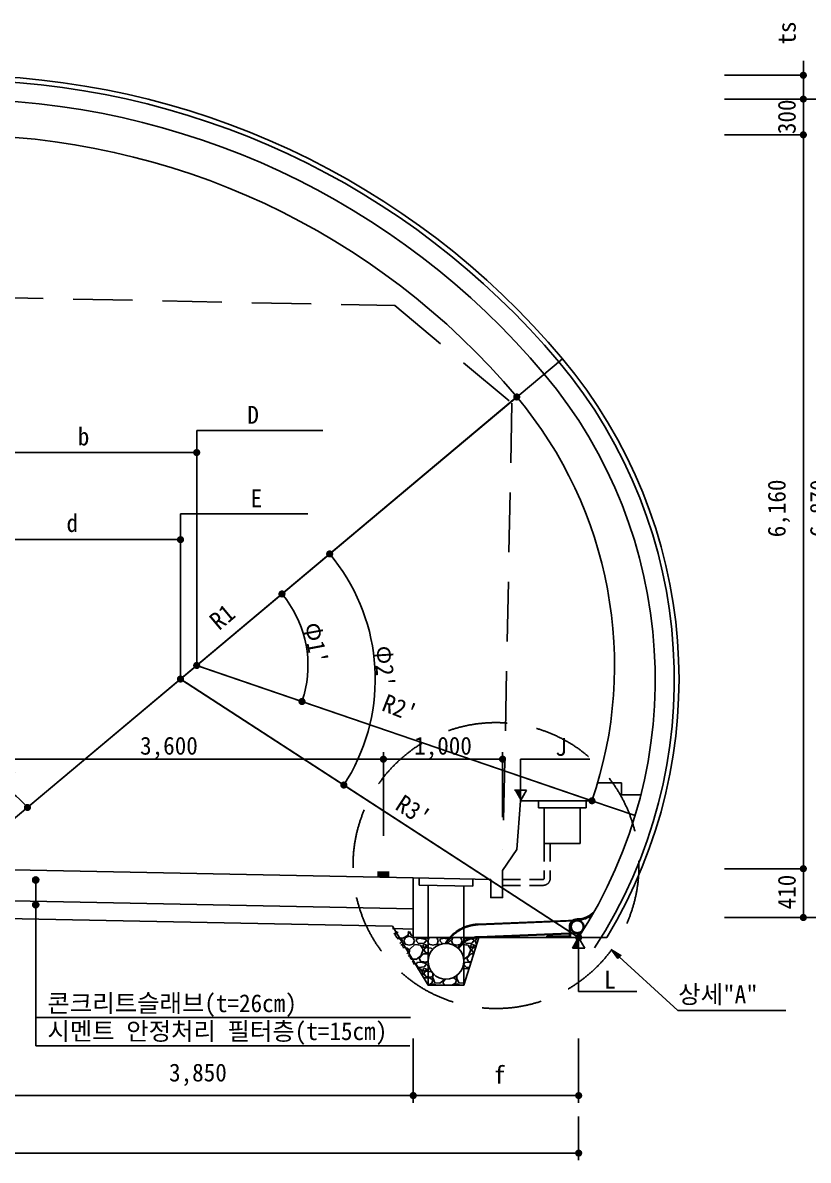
# Model space of a CAD drawing. Header units: millimetres. Extents: x -69382 to 174843, y -46375 to 101648.
# Drawn here: x 51230 to 57822, y -7593 to 1955 of the extents above; entities that cross this region are included whole.
import ezdxf
from ezdxf.enums import TextEntityAlignment as Align

# ---------------------------------------------------------------- set-up
doc = ezdxf.new("R2010")
doc.units = ezdxf.units.MM
doc.header["$LTSCALE"] = 1000
doc.linetypes.add('A-DASHD01', pattern=[0.75, 0.5, -0.25])
for name, color, linetype in [('-길작업', 255, 'Continuous'), ('CS-CONC-MAJR', 4, 'Continuous'), ('CS-DIML', 1, 'Continuous'), ('CS-EXCV', 3, 'A-DIGLN01'), ('CS-HIDL', 2, 'A-DASHD01'), ('CS-LEAL', 1, 'Continuous'), ('CS-LEAT', 3, 'Continuous'), ('CS-MISC', 3, 'Continuous'), ('CS-PATT', 1, 'Continuous'), ('CS-SYMB', 3, 'Continuous'), ('CST-01-02-02-G05-CS-EXCV', 3, 'CFZ008'), ('CZ-HIDL', 2, 'A-DASHD01'), ('DIM1', 1, 'Continuous')]:
    doc.layers.add(name, color=color, linetype=linetype)
doc.styles.get("Standard").update_dxf_attribs({"font": 'txt.shx', "bigfont": 'whgtxt.shx'})
doc.styles.add('TB_TEXT', font='Dotum.ttf')
doc.styles.add('WGTXT', font='DotumChe.ttf')
doc.linetypes.add('A-DIGLN01', pattern='A,0.9,-0.2,[19,kscals.shx,S=0.1,R=180,X=0,Y=0],0.9', length=2)
doc.linetypes.add('CFZ008', pattern='A,0.9,-0.2,[106,KHCLINE.shx,S=0.00606,R=180,X=0,Y=0],0.9', length=2)
doc.dimstyles.new('DIM-01', dxfattribs={"dimscale": 100, "dimtxt": 3, "dimasz": 0.6, "dimexe": 0, "dimexo": 0, "dimgap": 1, "dimtad": 1, "dimdec": 0, "dimrnd": 0.001, "dimzin": 1, "dimdsep": 46, "dimlunit": 6, "dimtxsty": 'WGTXT', "dimblk": 'DOT', "dimcen": 0, "dimclrd": 1, "dimclre": 1, "dimclrt": 3, "dimadec": 4, "dimazin": 0, "dimtfac": 1, "dimtdec": 0, "dimtix": 1, "dimtmove": 2, "dimatfit": 3, "dimldrblk": 'DOT', "dimfxl": 1.5, "dimlwd": -1, "dimarcsym": 0})
doc.dimstyles.get("Standard").update_dxf_attribs({"dimtxt": 0.18, "dimasz": 0.18, "dimexe": 0.18, "dimexo": 0.0625, "dimgap": 0.09, "dimtad": 0, "dimtih": 1, "dimtoh": 1, "dimdec": 4, "dimzin": 0, "dimdsep": 46, "dimtxsty": 'Standard', "dimcen": 0.09, "dimadec": 0, "dimazin": 0, "dimtfac": 1, "dimtdec": 4, "dimtofl": 0, "dimtmove": 0, "dimatfit": 3, "dimfxl": 1, "dimtolj": 1, "dimtzin": 0, "dimarcsym": 0})
doc.dimstyles.new('사본 STANDARD', dxfattribs={"dimtxt": 100, "dimasz": 0.18, "dimexe": 0.18, "dimexo": 0.0625, "dimgap": 0.09, "dimtad": 0, "dimtih": 1, "dimtoh": 1, "dimdec": 3, "dimlfac": 0.001, "dimzin": 0, "dimdsep": 46, "dimtxsty": 'TB_TEXT', "dimcen": 0.09, "dimclrd": 1, "dimclre": 1, "dimclrt": 2, "dimadec": 4, "dimazin": 0, "dimtfac": 1, "dimtdec": 3, "dimtofl": 0, "dimtmove": 0, "dimatfit": 3, "dimfxl": 1, "dimtolj": 1, "dimtzin": 0, "dimarcsym": 0})

# ---------------------------------------------------------------- blocks, each defined once
blk = doc.blocks.new('_Dot')
at = {"layer": 'DIM1'}
blk.add_line((0, 0), (-1, 0), dxfattribs=at)
at = {"layer": 'DIM1', "const_width": 0.5}
blk.add_lwpolyline([(-0.25, 0, 1), (0.25, 0, 1)], format="xyb", close=True, dxfattribs=at)
blk = doc.blocks.new('*D7')
at = {"layer": 'CS-DIML', "color": 1, "transparency": 16777216}
for p, q in [((54257, -4870.6), (54257, -4166.6)), ((55257, -4713), (55257, -4166.6)), ((55197, -4226.6), (54317, -4226.6))]:
    blk.add_line(p, q, dxfattribs=at)
at = {"layer": 'Defpoints', "color": 0, "transparency": 16777216}
for p in [(54257, -4226.6), (55257, -4888), (54257, -5045.6)]:
    blk.add_point(p, dxfattribs=at)
at = {"layer": 'CS-DIML', "color": 1, "transparency": 16777216, "xscale": 60, "yscale": 60, "zscale": 60, "rotation": 180}
blk.add_blockref('_Dot', (54257, -4226.6), dxfattribs=at)
at = {"layer": 'CS-DIML', "color": 1, "transparency": 16777216, "xscale": 60, "yscale": 60, "zscale": 60}
blk.add_blockref('_Dot', (55257, -4226.6), dxfattribs=at)
at = {"layer": 'CS-DIML', "color": 3, "transparency": 16777216, "insert": (54757, -4132.9), "char_height": 150, "attachment_point": 5, "style": 'WGTXT'}
blk.add_mtext('\\A1;1,000', dxfattribs=at)
blk = doc.blocks.new('*D9')
at = {"layer": 'CS-DIML', "color": 1, "transparency": 16777216}
for p, q in [((50657, -4870.6), (50657, -4166.6)), ((54257, -4870.6), (54257, -4166.6)), ((54197, -4226.6), (50717, -4226.6))]:
    blk.add_line(p, q, dxfattribs=at)
at = {"layer": 'Defpoints', "color": 0, "transparency": 16777216}
for p in [(50657, -4226.6), (50657, -5045.6), (54257, -5045.6)]:
    blk.add_point(p, dxfattribs=at)
at = {"layer": 'CS-DIML', "color": 1, "transparency": 16777216, "xscale": 60, "yscale": 60, "zscale": 60, "rotation": 180}
blk.add_blockref('_Dot', (50657, -4226.6), dxfattribs=at)
at = {"layer": 'CS-DIML', "color": 1, "transparency": 16777216, "xscale": 60, "yscale": 60, "zscale": 60}
blk.add_blockref('_Dot', (54257, -4226.6), dxfattribs=at)
at = {"layer": 'CS-DIML', "color": 3, "transparency": 16777216, "insert": (52457, -4132.9), "char_height": 150, "attachment_point": 5, "style": 'WGTXT'}
blk.add_mtext('\\A1;3,600', dxfattribs=at)
blk = doc.blocks.new('*D11')
at = {"layer": 'CS-DIML', "color": 1, "lineweight": -2, "transparency": 16777216}
for p, q in [((57119.5, 1314.2), (58119.5, 1314.2)), ((57119.5, -5555.8), (58119.5, -5555.8))]:
    blk.add_line(p, q, dxfattribs=at)
at = {"layer": 'CS-DIML', "color": 1, "transparency": 16777216}
blk.add_line((58119.5, 1254.2), (58119.5, -5495.8), dxfattribs=at)
at = {"layer": 'Defpoints', "color": 0, "transparency": 16777216}
for p in [(57119.5, 1314.2), (57119.5, -5555.8), (58119.5, -5555.8)]:
    blk.add_point(p, dxfattribs=at)
at = {"layer": 'CS-DIML', "color": 1, "transparency": 16777216, "xscale": 60, "yscale": 60, "zscale": 60}
for p, rotation in [((58119.5, 1314.2), 90), ((58119.5, -5555.8), 270)]:
    blk.add_blockref('_Dot', p, dxfattribs=dict(at, rotation=rotation))
at = {"layer": 'CS-DIML', "color": 3, "transparency": 16777216, "insert": (57930.2, -2120.8), "char_height": 150, "attachment_point": 5, "rotation": 90, "style": 'WGTXT'}
blk.add_mtext('6,870', dxfattribs=at)
blk = doc.blocks.new('*D32')
at = {"layer": 'CS-DIML', "color": 1, "transparency": 16777216}
blk.add_line((50703, -5107.2), (55329.9, -1224.8), dxfattribs=at)
at = {"layer": 'Defpoints', "color": 0, "linetype": 'ByBlock', "transparency": 16777216}
for p in [(55375.8, -1186.2), (55375.8, -1186.2), (50657, -5145.8)]:
    blk.add_point(p, dxfattribs=at)
at = {"layer": 'CS-DIML', "color": 1, "linetype": 'ByBlock', "transparency": 16777216, "xscale": 60, "yscale": 60, "zscale": 60}
for p, rotation in [((55375.8, -1186.2), 39.99999999999989), ((50657, -5145.8), 219.9999999999999)]:
    blk.add_blockref('_Dot', p, dxfattribs=dict(at, rotation=rotation))
at = {"layer": 'CS-DIML', "color": 3, "linetype": 'ByBlock', "transparency": 16777216, "insert": (52903.9, -3031.9), "char_height": 150, "attachment_point": 5, "rotation": 40, "style": 'WGTXT'}
blk.add_mtext('R1', dxfattribs=at)
blk = doc.blocks.new('*D12')
at = {"layer": 'CS-DIML', "color": 1, "transparency": 16777216}
blk.add_arc((52690, -3439.9), 933.9, 344.77807, 36.31821, dxfattribs=at)
at = {"layer": 'Defpoints', "color": 0, "transparency": 16777216}
for p in [(55375.8, -1186.2), (53623.8, -3428), (52690, -3439.9), (56007, -4575.8), (50657, -5145.8)]:
    blk.add_point(p, dxfattribs=at)
at = {"layer": 'CS-DIML', "color": 1, "transparency": 16777216, "xscale": 60, "yscale": 60, "zscale": 60}
for p, rotation in [((53405.4, -2839.6), 128.1591069550164), ((53573.5, -3742.4), 252.9371744443188)]:
    blk.add_blockref('_Dot', p, dxfattribs=dict(at, rotation=rotation))
at = {"layer": 'CS-DIML', "color": 3, "transparency": 16777216, "insert": (53686.4, -3254.4), "char_height": 150, "attachment_point": 5, "rotation": 280.54814, "style": 'WGTXT'}
blk.add_mtext("\\A1;Φ1'", dxfattribs=at)
blk = doc.blocks.new('*D13')
at = {"layer": 'CS-DIML', "color": 1, "transparency": 16777216}
blk.add_arc((50657, -5145.8), 799.5, 44.29889, 85.702, dxfattribs=at)
at = {"layer": 'Defpoints', "color": 0, "transparency": 16777216}
for p in [(50656.7, 1013.3), (55375.5, -1186.8), (51096.3, -4477.9), (50657, -5145.8), (50657, -5145.8)]:
    blk.add_point(p, dxfattribs=at)
at = {"layer": 'CS-DIML', "color": 1, "transparency": 16777216, "xscale": 60, "yscale": 60, "zscale": 60}
for p, rotation in [((50657, -4346.3), 177.8525574063545), ((51269.4, -4631.9), 312.1483400015067)]:
    blk.add_blockref('_Dot', p, dxfattribs=dict(at, rotation=rotation))
at = {"layer": 'CS-DIML', "color": 3, "transparency": 16777216, "insert": (51028.5, -4349.1), "char_height": 150, "attachment_point": 5, "rotation": 335.00045, "style": 'WGTXT'}
blk.add_mtext('\\A1;50°', dxfattribs=at)
blk = doc.blocks.new('*D14')
at = {"layer": 'CS-DIML', "color": 1, "transparency": 16777216}
blk.add_arc((52554.2, -3553.9), 1633.8, 329.11474, 37.89578, dxfattribs=at)
at = {"layer": 'Defpoints', "color": 0, "transparency": 16777216}
for p in [(55375.8, -1186.2), (52554.2, -3553.9), (54169.4, -3799.9), (50657, -5145.8), (55895.4, -5722.8)]:
    blk.add_point(p, dxfattribs=at)
at = {"layer": 'CS-DIML', "color": 1, "transparency": 16777216, "xscale": 60, "yscale": 60, "zscale": 60}
for p, rotation in [((53805.8, -2503.7), 128.9478923407501), ((53924.6, -4443.5), 238.0626354276151)]:
    blk.add_blockref('_Dot', p, dxfattribs=dict(at, rotation=rotation))
at = {"layer": 'CS-DIML', "color": 3, "transparency": 16777216, "insert": (54264.4, -3449.1), "char_height": 150, "attachment_point": 5, "rotation": 273.50526, "style": 'WGTXT'}
blk.add_mtext("\\A1;Φ2'", dxfattribs=at)
blk = doc.blocks.new('*D18')
at = {"layer": 'CS-DIML', "color": 1, "transparency": 16777216}
for p, q in [((50657, -2713.4), (50657, -2323.9)), ((50717, -2383.9), (52494.2, -2383.9)), ((52554.2, -2806.4), (52554.2, -2323.9))]:
    blk.add_line(p, q, dxfattribs=at)
at = {"layer": 'Defpoints', "color": 0, "transparency": 16777216}
for p in [(52554.2, -2383.9), (50657, -2888.4), (52554.2, -2981.4)]:
    blk.add_point(p, dxfattribs=at)
at = {"layer": 'CS-DIML', "color": 1, "transparency": 16777216, "xscale": 60, "yscale": 60, "zscale": 60, "rotation": 180}
blk.add_blockref('_Dot', (50657, -2383.9), dxfattribs=at)
at = {"layer": 'CS-DIML', "color": 1, "transparency": 16777216, "xscale": 60, "yscale": 60, "zscale": 60}
blk.add_blockref('_Dot', (52554.2, -2383.9), dxfattribs=at)
at = {"layer": 'CS-DIML', "color": 3, "transparency": 16777216, "insert": (51645.7, -2245.7), "char_height": 150, "attachment_point": 5, "style": 'WGTXT'}
blk.add_mtext('\\A1;d', dxfattribs=at)
blk = doc.blocks.new('*D19')
at = {"layer": 'CS-DIML', "color": 1, "transparency": 16777216}
for p, q in [((50657, -1982.4), (50657, -1592.9)), ((52690, -1992.7), (52690, -1592.9)), ((50717, -1652.9), (52630, -1652.9))]:
    blk.add_line(p, q, dxfattribs=at)
at = {"layer": 'Defpoints', "color": 0, "transparency": 16777216}
for p in [(52690, -1652.9), (50657, -2157.4), (52690, -2167.7)]:
    blk.add_point(p, dxfattribs=at)
at = {"layer": 'CS-DIML', "color": 1, "transparency": 16777216, "xscale": 60, "yscale": 60, "zscale": 60, "rotation": 180}
blk.add_blockref('_Dot', (50657, -1652.9), dxfattribs=at)
at = {"layer": 'CS-DIML', "color": 1, "transparency": 16777216, "xscale": 60, "yscale": 60, "zscale": 60}
blk.add_blockref('_Dot', (52690, -1652.9), dxfattribs=at)
at = {"layer": 'CS-DIML', "color": 3, "transparency": 16777216, "insert": (51740.5, -1519.5), "char_height": 150, "attachment_point": 5, "style": 'WGTXT'}
blk.add_mtext('\\A1;b', dxfattribs=at)
blk = doc.blocks.new('*D24')
at = {"layer": 'CS-DIML', "color": 1, "transparency": 16777216}
for p, q in [((50657, -6564.1), (50657, -7110.4)), ((54507, -6572), (54507, -7110.4)), ((50717, -7050.4), (54447, -7050.4))]:
    blk.add_line(p, q, dxfattribs=at)
at = {"layer": 'Defpoints', "color": 0, "transparency": 16777216}
for p in [(50657, -6389.1), (54507, -6397), (54507, -7050.4)]:
    blk.add_point(p, dxfattribs=at)
at = {"layer": 'CS-DIML', "color": 1, "transparency": 16777216, "xscale": 60, "yscale": 60, "zscale": 60, "rotation": 180}
blk.add_blockref('_Dot', (50657, -7050.4), dxfattribs=at)
at = {"layer": 'CS-DIML', "color": 1, "transparency": 16777216, "xscale": 60, "yscale": 60, "zscale": 60}
blk.add_blockref('_Dot', (54507, -7050.4), dxfattribs=at)
at = {"layer": 'CS-DIML', "color": 3, "transparency": 16777216, "insert": (52700.2, -6876.3), "char_height": 150, "attachment_point": 5, "style": 'WGTXT'}
blk.add_mtext('\\A1;3,850', dxfattribs=at)
blk = doc.blocks.new('*D25')
at = {"layer": 'CS-DIML', "color": 1, "transparency": 16777216}
for p, q in [((54507, -6572), (54507, -7110.4)), ((55895.4, -6572), (55895.4, -7110.4)), ((54567, -7050.4), (55835.4, -7050.4))]:
    blk.add_line(p, q, dxfattribs=at)
at = {"layer": 'Defpoints', "color": 0, "transparency": 16777216}
for p in [(54507, -6397), (55895.4, -6397), (55895.4, -7050.4)]:
    blk.add_point(p, dxfattribs=at)
at = {"layer": 'CS-DIML', "color": 1, "transparency": 16777216, "xscale": 60, "yscale": 60, "zscale": 60, "rotation": 180}
blk.add_blockref('_Dot', (54507, -7050.4), dxfattribs=at)
at = {"layer": 'CS-DIML', "color": 1, "transparency": 16777216, "xscale": 60, "yscale": 60, "zscale": 60}
blk.add_blockref('_Dot', (55895.4, -7050.4), dxfattribs=at)
at = {"layer": 'CS-DIML', "color": 3, "transparency": 16777216, "insert": (55231.3, -6876.3), "char_height": 150, "attachment_point": 5, "style": 'WGTXT'}
blk.add_mtext('\\A1;f', dxfattribs=at)
blk = doc.blocks.new('*D26')
at = {"layer": 'CS-DIML', "color": 1, "transparency": 16777216}
for p, q in [((45556.1, -7225.4), (45556.1, -7593.3)), ((55895.4, -7225.4), (55895.4, -7593.3)), ((45616.1, -7533.3), (55835.4, -7533.3))]:
    blk.add_line(p, q, dxfattribs=at)
at = {"layer": 'Defpoints', "color": 0, "transparency": 16777216}
for p in [(45556.1, -7050.4), (55895.4, -7050.4), (55895.4, -7533.3)]:
    blk.add_point(p, dxfattribs=at)
at = {"layer": 'CS-DIML', "color": 1, "transparency": 16777216, "xscale": 60, "yscale": 60, "zscale": 60, "rotation": 180}
blk.add_blockref('_Dot', (45556.1, -7533.3), dxfattribs=at)
at = {"layer": 'CS-DIML', "color": 1, "transparency": 16777216, "xscale": 60, "yscale": 60, "zscale": 60}
blk.add_blockref('_Dot', (55895.4, -7533.3), dxfattribs=at)
at = {"layer": 'CS-DIML', "color": 3, "transparency": 16777216, "insert": (50725.7, -7439.5), "char_height": 150, "attachment_point": 5, "style": 'WGTXT'}
blk.add_mtext('\\A1;10,339', dxfattribs=at)
blk = doc.blocks.new('*D27')
at = {"layer": 'CS-DIML', "color": 1, "transparency": 16777216}
for p, q in [((57780.9, 1574.2), (57780.9, 1634.2)), ((57780.9, 1314.2), (57780.9, 1514.2)), ((57780.9, 1254.2), (57780.9, 1194.2))]:
    blk.add_line(p, q, dxfattribs=at)
at = {"layer": 'CS-DIML', "color": 1, "lineweight": -2, "transparency": 16777216}
for p, q in [((57119.5, 1514.2), (57780.9, 1514.2)), ((57119.5, 1314.2), (57780.9, 1314.2))]:
    blk.add_line(p, q, dxfattribs=at)
at = {"layer": 'Defpoints', "color": 0, "transparency": 16777216}
for p in [(57119.5, 1514.2), (57780.9, 1514.2), (57119.5, 1314.2)]:
    blk.add_point(p, dxfattribs=at)
at = {"layer": 'CS-DIML', "color": 1, "transparency": 16777216, "xscale": 60, "yscale": 60, "zscale": 60}
for p, rotation in [((57780.9, 1514.2), 270), ((57780.9, 1314.2), 90)]:
    blk.add_blockref('_Dot', p, dxfattribs=dict(at, rotation=rotation))
at = {"layer": 'CS-DIML', "color": 3, "transparency": 16777216, "insert": (57642.7, 1868.6), "char_height": 150, "attachment_point": 5, "rotation": 90, "style": 'WGTXT'}
blk.add_mtext('ts', dxfattribs=at)
blk = doc.blocks.new('*D28')
at = {"layer": 'CS-DIML', "color": 1, "transparency": 16777216}
for p, q in [((57780.9, 1374.2), (57780.9, 1434.2)), ((57780.9, 1014.2), (57780.9, 1314.2)), ((57780.9, 954.2), (57780.9, 894.2))]:
    blk.add_line(p, q, dxfattribs=at)
at = {"layer": 'CS-DIML', "color": 1, "lineweight": -2, "transparency": 16777216}
for p, q in [((57119.5, 1314.2), (57780.9, 1314.2)), ((57119.5, 1014.2), (57780.9, 1014.2))]:
    blk.add_line(p, q, dxfattribs=at)
at = {"layer": 'Defpoints', "color": 0, "transparency": 16777216}
for p in [(57119.5, 1314.2), (57780.9, 1314.2), (57119.5, 1014.2)]:
    blk.add_point(p, dxfattribs=at)
at = {"layer": 'CS-DIML', "color": 1, "transparency": 16777216, "xscale": 60, "yscale": 60, "zscale": 60}
for p, rotation in [((57780.9, 1314.2), 270), ((57780.9, 1014.2), 90)]:
    blk.add_blockref('_Dot', p, dxfattribs=dict(at, rotation=rotation))
at = {"layer": 'CS-DIML', "color": 3, "transparency": 16777216, "insert": (57642.7, 1165.6), "char_height": 150, "attachment_point": 5, "rotation": 90, "style": 'WGTXT'}
blk.add_mtext('300', dxfattribs=at)
blk = doc.blocks.new('*D29')
at = {"layer": 'CS-DIML', "color": 1, "lineweight": -2, "transparency": 16777216}
for p, q in [((57119.5, -5145.8), (57780.9, -5145.8)), ((57119.5, -5555.8), (57780.9, -5555.8))]:
    blk.add_line(p, q, dxfattribs=at)
at = {"layer": 'CS-DIML', "color": 1, "transparency": 16777216}
blk.add_line((57780.9, -5495.8), (57780.9, -5205.8), dxfattribs=at)
at = {"layer": 'Defpoints', "color": 0, "transparency": 16777216}
for p in [(57119.5, -5145.8), (57780.9, -5145.8), (57119.5, -5555.8)]:
    blk.add_point(p, dxfattribs=at)
at = {"layer": 'CS-DIML', "color": 1, "transparency": 16777216, "xscale": 60, "yscale": 60, "zscale": 60}
for p, rotation in [((57780.9, -5145.8), 90), ((57780.9, -5555.8), 270)]:
    blk.add_blockref('_Dot', p, dxfattribs=dict(at, rotation=rotation))
at = {"layer": 'CS-DIML', "color": 3, "transparency": 16777216, "insert": (57642.7, -5342), "char_height": 150, "attachment_point": 5, "rotation": 90, "style": 'WGTXT'}
blk.add_mtext('410', dxfattribs=at)
blk = doc.blocks.new('*D30')
at = {"layer": 'CS-DIML', "color": 1, "lineweight": -2, "transparency": 16777216}
for p, q in [((57119.5, 1014.2), (57780.9, 1014.2)), ((57119.5, -5145.8), (57780.9, -5145.8))]:
    blk.add_line(p, q, dxfattribs=at)
at = {"layer": 'CS-DIML', "color": 1, "transparency": 16777216}
blk.add_line((57780.9, -5085.8), (57780.9, 954.2), dxfattribs=at)
at = {"layer": 'Defpoints', "color": 0, "transparency": 16777216}
for p in [(57119.5, 1014.2), (57780.9, 1014.2), (57119.5, -5145.8)]:
    blk.add_point(p, dxfattribs=at)
at = {"layer": 'CS-DIML', "color": 1, "transparency": 16777216, "xscale": 60, "yscale": 60, "zscale": 60}
for p, rotation in [((57780.9, 1014.2), 90), ((57780.9, -5145.8), 270)]:
    blk.add_blockref('_Dot', p, dxfattribs=dict(at, rotation=rotation))
at = {"layer": 'CS-DIML', "color": 3, "transparency": 16777216, "insert": (57576.3, -2121.6), "char_height": 150, "attachment_point": 5, "rotation": 90, "style": 'WGTXT'}
blk.add_mtext('6,160', dxfattribs=at)
blk = doc.blocks.new('*D291')
at = {"layer": '-길작업', "color": 1, "lineweight": -2, "transparency": 16777216}
for p, q in [((49530.1, -274.7), (49641.5, -274.7)), ((49640.8, -324.7), (49640.7, -324.7))]:
    blk.add_line(p, q, dxfattribs=at)
for start, end in [(358.85838, 359.99586), (358.85009, 358.85424)]:
    blk.add_arc((47153, -274.7), 2488.4, start, end, dxfattribs=at)
at = {"layer": '-길작업', "color": 1, "transparency": 16777216}
for points in [[(49641.3, -274.9), (49641.4, -274.9), (49641.3, -274.7)], [(49640.9, -324.3), (49640.8, -324.3), (49640.8, -324.5)]]:
    blk.add_solid(points, dxfattribs=at)
at = {"layer": 'Defpoints', "color": 0, "transparency": 16777216}
for p in [(47153, -274.7), (47153, -274.7), (49530.1, -274.7), (49641.3, -291.3), (54351.5, -418.7)]:
    blk.add_point(p, dxfattribs=at)
at = {"layer": '-길작업', "color": 2, "transparency": 16777216, "insert": (49396.6, -324.7), "char_height": 100, "attachment_point": 5, "style": 'TB_TEXT'}
blk.add_mtext('\\A1;1.1458°', dxfattribs=at)

msp = doc.modelspace()

# ---------------------------------------------------------------- hatches: boundary and pattern name
at = {"layer": 'CS-DIML'}
h = msp.add_hatch(color=256, dxfattribs=at)
edge = h.paths.add_edge_path()
edge.add_arc((51338.8839, -5240.3412), 25, 0, 360)
h = msp.add_hatch(color=256, dxfattribs=at)
edge = h.paths.add_edge_path()
edge.add_arc((51338.8839, -5449.3903), 25, 0, 360)
at = {"layer": 'CS-LEAL'}
msp.add_hatch(color=256, dxfattribs=at).paths.add_polyline_path([(56225.3829, -5900.6637), (56249.7063, -5874.1238), (56171.1947, -5826.5852)])
at = {"layer": 'CS-PATT'}
h = msp.add_hatch(dxfattribs=at)
h.set_pattern_fill('GRAVEL', color=256, scale=200, style=0)
h.set_pattern_definition([(228.0128, (40215.644, 51447.868), (-1599.9996464, -1800.0002683), [26.9072, -2663.8176]), (184.9697, (40197.644, 51427.868), (2400.0002103, 199.9982614), [46.1736, -4571.185]), (132.5104, (40151.644, 51423.868), (1999.9981437, -2200.0017348), [32.5576, -3223.2064]), (267.2737, (40073.644, 51373.868), (199.9992035, 4000.000059), [42.0476, -4162.7116]), (292.8337, (40071.644, 51331.868), (-1000.0019811, 2399.9992824), [41.231, -4081.8746]), (357.2737, (40087.644, 51293.868), (-4000.000059, 199.9992035), [42.0476, -4162.7116]), (37.6942, (40129.644, 51291.868), (-2600.0014691, -1999.998081), [55.6058, -5504.9698]), (72.2553, (40173.644, 51325.868), (1400.0021525, 4399.9992462), [52.4976, -5197.2642]), (121.4296, (40189.644, 51375.868), (-1600.0016468, 2599.9990073), [42.19, -4176.8146]), (175.2364, (40167.644, 51411.868), (2200.0001893, -199.9983065), [48.1664, -2360.1526]), (222.3974, (40119.644, 51415.868), (-2400.0014702, -2199.9984164), [62.2896, -6166.675]), (138.8141, (40271.644, 51371.868), (-1400.0005894, 1199.9994627), [21.2602, -2104.7688]), (171.4692, (40255.644, 51385.868), (2599.999657, -400.001582), [40.4474, -4004.3022]), (225, (40215.64, 51391.87), (-2e-14, -200.00006), [28.2842, -254.5584]), (203.1986, (40201.644, 51415.868), (999.999946, 400.000265), [15.2316, -1507.923]), (291.8014, (40187.644, 51409.868), (-199.999982, 600.000055), [21.5406, -1055.4924]), (30.9638, (40195.644, 51389.868), (599.999604, 400.000497), [34.9858, -1131.2046]), (161.5651, (40225.644, 51407.87), (400.00009, -199.99968), [25.2982, -607.1574]), (16.3895, (40071.644, 51409.868), (2000.0004397, 599.998542), [35.44, -3508.569]), (70.3462, (40105.644, 51419.868), (-799.9990495, -2200.000427), [29.7322, -2943.4816]), (293.1986, (40225.644, 51447.868), (-400.000265, 999.999946), [30.463, -1492.6916]), (343.6105, (40237.644, 51419.868), (-2000.0004397, 599.998542), [35.44, -3508.569]), (339.444, (40071.644, 51285.868), (-1000.000369, 399.999199), [34.176, -1674.6248]), (294.7751, (40103.644, 51273.868), (-999.998438, 2200.0006844), [28.6356, -2834.9286]), (66.8014, (40227.644, 51247.868), (400.000265, 999.999946), [30.463, -1492.6916]), (17.354, (40239.644, 51275.868), (-2600.0004038, -799.9989005), [33.5262, -3319.0848]), (69.444, (40129.644, 51247.868), (-399.999199, -1000.000369), [17.088, -1691.7128]), (101.3099, (40215.644, 51247.87), (-199.999526, 800.00015), [10.198, -1009.6058]), (165.9638, (40213.644, 51257.87), (600.00011, -199.99961), [41.231, -783.39]), (186.009, (40173.644, 51267.868), (1999.9999502, 199.9998635), [38.21, -3782.7846]), (303.6901, (40195.644, 51371.87), (-200.000267, 399.99991), [28.8444, -692.2658]), (353.1572, (40211.644, 51347.868), (3399.9998731, -400.0015996), [50.3588, -4985.5126]), (60.9454, (40261.644, 51341.868), (-800.0000054, -1400.000077), [20.5912, -2038.5348]), (90, (40271.64, 51359.87), (-200, 200), [12, -188]), (120.2564, (40169.644, 51273.868), (799.9989774, -1400.000491), [27.7848, -2750.704]), (48.0128, (40155.644, 51297.868), (1599.9996464, 1800.0002683), [53.8144, -2636.9104]), (0, (40191.64, 51337.87), (200, 200), [52, -148]), (325.3048, (40243.644, 51337.868), (-1999.9988518, 1400.001722), [31.6228, -3130.6548]), (254.0546, (40269.644, 51319.868), (-199.999978, -800.000025), [29.1204, -1426.9016]), (207.646, (40261.644, 51291.868), (-3799.9991614, -2000.0015426), [47.413, -4693.8948]), (175.4261, (40219.644, 51269.868), (-2600.0001117, 199.9989602), [50.1598, -4965.8148])])
h.paths.add_polyline_path([(54332.0067, -5676.2866), (54507.0067, -5672.7866), (54507.0067, -5722.7866), (55057.0061, -5722.7884), (54932.0067, -6122.7866), (54632.0067, -6122.7866)])
h.paths.add_polyline_path([(54632.0067, -5922.7866, 1), (54932.0067, -5922.7866, 1)], flags=16)

# ---------------------------------------------------------------- linework, layer by layer
at = {"layer": '-길작업', "color": 3}
msp.add_line((56007.0067, -4575.7866), (56369.2056, -4699.8212), dxfattribs=at)
at = {"layer": 'CS-CONC-MAJR'}
for p, q in [((56054.6404, -4425.7866), (56254.6404, -4425.7866)), ((56254.6404, -4425.7866), (56254.6404, -4525.7866)), ((55557.0067, -4635.7866), (55557.0067, -4575.7866)), ((55957.0067, -4635.7866), (55957.0067, -4575.7866)), ((56254.6404, -4525.7866), (56417.2101, -4525.7866)), ((55557.0067, -4635.7866), (55957.0067, -4635.7866)), ((55607.0067, -4935.7866), (55607.0067, -4635.7866)), ((55907.0067, -4935.7866), (55907.0067, -4635.7866)), ((55607.0067, -4935.7866), (55907.0067, -4935.7866)), ((46807.0067, -5068.7866), (54507.0067, -5222.7866)), ((54507.0067, -5222.7866), (55157.0067, -5235.7866)), ((54507.0067, -5222.7866), (54507.0067, -5722.7866)), ((54557.0067, -5283.7866), (54557.0067, -5223.7866)), ((55007.0067, -5292.7866), (55007.0067, -5232.7866)), ((46807.0067, -5328.7866), (54507.0067, -5482.7866)), ((54557.0067, -5283.7866), (55007.0067, -5292.7866)), ((54632.0067, -6122.7866), (54632.0067, -5285.2866)), ((54932.0067, -6122.7866), (54932.0067, -5291.2866)), ((55057.0067, -5722.7866), (54507.0067, -5722.7866)), ((55817.6264, -5712.7866), (55627.6264, -5712.7866)), ((55627.6264, -5712.7866), (55627.6264, -5722.7866))]:
    msp.add_line(p, q, dxfattribs=at)
for points in [[(56007.0067, -4575.7866), (55957.0067, -4575.7866), (55557.0067, -4575.7866), (55407.0067, -4575.7866), (55377.0067, -4985.7866), (55257.0067, -5160.7866), (55257.0067, -5235.7866)], [(55157.0067, -5235.7866), (55157.0067, -5387.7866), (55257.0067, -5387.7866), (55257.0067, -5235.7866)], [(55817.6264, -5633.1445), (55817.6264, -5712.7866)], [(55827.6264, -5633.1445), (55827.6264, -5722.7866)]]:
    msp.add_lwpolyline(points, dxfattribs=at)
msp.add_circle((54782.0067, -5922.7866), 150, dxfattribs=at)
for centre, radius, start, end in [((50657.0067, -5145.7866), 6620, 40, 140), ((50657.0067, -5145.7866), 6460, 40, 140), ((50657.0067, -5145.7866), 6160, 40, 140), ((52554.1753, -3553.8732), 4143.4224, 327.01052777, 40), ((52554.1753, -3553.8732), 3983.4224, 327.01052777, 40), ((52690.0185, -3439.8872), 3506.0916, 341.0962814, 40), ((55885.3193, -5377.1501), 200, 269.62110604, 309.14659421), ((55885.3193, -5377.1501), 190, 269.62110604, 319.15166672), ((55883.6264, -5633.1445), 66, 89.62110604, 180), ((55883.6264, -5633.1445), 56, 89.62110604, 180)]:
    msp.add_arc(centre, radius, start, end, dxfattribs=at)
at = {"layer": 'CS-DIML'}
msp.add_line((50657.0067, -5145.7866), (55758.8627, -864.8211), dxfattribs=at)
at = {"layer": 'CS-DIML', "linetype": 'ByBlock'}
for p, q in [((52690.0185, -3439.8872), (56007.0067, -4575.7866)), ((52554.1753, -3553.8732), (55895.3529, -5722.7866))]:
    msp.add_line(p, q, dxfattribs=at)
at = {"layer": 'CS-DIML', "color": 1}
for p, q in [((52746.7824, -3459.3259), (55950.2429, -4556.3478)), ((52604.5015, -3586.5423), (55845.0267, -5690.1175))]:
    msp.add_line(p, q, dxfattribs=at)
at = {"layer": 'CS-DIML'}
for centre in [(51338.8839, -5240.3412), (51338.8839, -5449.3903)]:
    msp.add_circle(centre, 25, dxfattribs=at)
at = {"layer": 'CS-EXCV', "ltscale": 50}
msp.add_line((54332.0067, -5649.2866), (54507.0067, -5652.7866), dxfattribs=at)
at = {"layer": 'CS-EXCV'}
msp.add_lwpolyline([(45311.5751, -5568.7866), (46257.0067, -5568.7866), (46382.0067, -5968.7866), (46682.0067, -5968.7866), (46982.4066, -5482.2946), (54332.4066, -5629.2946), (54632.0067, -6122.7866), (54932.0067, -6122.7866), (55057.0067, -5722.7866), (56131.442, -5722.7866)], dxfattribs=at)
for centre, radius, start, end in [((50657.0067, -5145.7866), 6660, 40, 140), ((52554.1753, -3553.8732), 4183.4224, 328.77137219, 40)]:
    msp.add_arc(centre, radius, start, end, dxfattribs=at)
at = {"layer": 'CS-HIDL'}
msp.add_lwpolyline([(46062.2057, -4803.8406), (46137.1907, -1054.5903), (47152.9875, -274.7463), (54351.548, -418.7175), (55335.3512, -1238.5535), (55260.3662, -4987.8038)], dxfattribs=at)
at = {"layer": 'CS-LEAL'}
for p, q in [((52690.0185, -3439.8872), (52690.0185, -1466.5584)), ((52690.0185, -1466.5584), (53749.4864, -1466.5584)), ((52554.1753, -3553.8732), (52554.1753, -2167.6844)), ((53622.6574, -2167.6844), (52554.1753, -2167.6844)), ((55988.4883, -4225.6371), (55407.0067, -4225.6371)), ((55407.0067, -4575.7866), (55407.0067, -4225.6371)), ((55457.9134, -4485.7866), (55356.1001, -4485.7866)), ((55407.0067, -4575.7866), (55407.0067, -4485.7866)), ((55407.0067, -4575.7866), (55457.9134, -4485.7866)), ((51338.8839, -6633.223), (51338.8839, -5240.3412)), ((55844.4463, -5812.7866), (55895.3529, -5722.7866)), ((55895.3529, -5722.7866), (55946.2596, -5812.7866)), ((55895.3529, -5722.7866), (55895.3529, -5812.7866)), ((55895.3529, -5722.7866), (55895.3529, -6177.3117)), ((55946.2596, -5812.7866), (55844.4463, -5812.7866)), ((56171.1947, -5826.5852), (56726.325, -6335.3528)), ((55895.3529, -6177.3117), (56384.6967, -6177.3117)), ((51338.8839, -6395.8363), (54483.0489, -6395.8363)), ((56726.325, -6335.3528), (57634.8934, -6335.3528)), ((51338.8839, -6633.223), (54478.4053, -6633.223))]:
    msp.add_line(p, q, dxfattribs=at)
msp.add_lwpolyline([(56225.3829, -5900.6637), (56249.7063, -5874.1238), (56171.1947, -5826.5852)], close=True, dxfattribs=at)
for points in [[(55407.0067, -4575.7866), (55407.0067, -4575.7866), (55407.0067, -4485.7866), (55356.1001, -4485.7866)], [(55895.3529, -5722.7866), (55895.3529, -5722.7866), (55895.3529, -5812.7866), (55844.4463, -5812.7866)]]:
    msp.add_solid(points, dxfattribs=at)
at = {"layer": 'CS-MISC', "color": 1, "linetype": 'A-DASHD01'}
msp.add_circle((55201.5941, -5119.567), 1200, dxfattribs=at)
at = {"layer": 'CS-SYMB'}
msp.add_solid([(54207.0067, -5166.7766), (54307.0067, -5168.7766), (54207.0067, -5216.7866), (54307.0067, -5218.7866)], dxfattribs=at)
at = {"layer": 'CST-01-02-02-G05-CS-EXCV', "linetype": 'CFZ008', "flags": 128}
msp.add_lwpolyline([(55057.0067, -5722.7866), (56009.0038, -5722.7866)], dxfattribs=at)
at = {"layer": 'CZ-HIDL', "ltscale": 0.3}
for p, q in [((55607.0067, -4935.7866), (55607.0067, -5225.7866)), ((55657.0067, -4935.7866), (55657.0067, -5225.7866)), ((55257.0067, -5235.7866), (55597.0067, -5235.7866)), ((55257.0067, -5285.7866), (55597.0067, -5285.7866))]:
    msp.add_line(p, q, dxfattribs=at)
at = {"layer": 'CZ-HIDL', "ltscale": 20}
for p, q in [((55052.5303, -5610.8761), (55881.3882, -5577.1892)), ((55052.8079, -5616.8698), (55856.4291, -5584.1924)), ((55056.7257, -5716.793), (55885.6248, -5683.1045)), ((55056.9603, -5722.7884), (55885.8646, -5689.0997))]:
    msp.add_line(p, q, dxfattribs=at)
at = {"layer": 'CZ-HIDL'}
for radius in [56, 50]:
    msp.add_circle((55883.6264, -5633.1445), radius, dxfattribs=at)
at = {"layer": 'CZ-HIDL', "ltscale": 0.3}
for radius in [10, 60]:
    msp.add_arc((55597.0067, -5225.7866), radius, 270, 0, dxfattribs=at)
at = {"layer": 'CZ-HIDL', "ltscale": 20}
for centre, radius, start, end in [((55065.7181, -5951.8135), 341.1924, 92.215151, 148.3820373), ((55065.7182, -5951.8136), 335.1925, 92.20735949, 147.71704537), ((55065.7182, -5951.8136), 235.1925, 92.19119914, 142.46946619), ((55065.7182, -5951.8136), 229.1925, 92.18996042, 142.57456511)]:
    msp.add_arc(centre, radius, start, end, dxfattribs=at)

# ---------------------------------------------------------------- block references
at = {"layer": 'CS-DIML', "color": 1, "linetype": 'ByBlock'}
for p, xscale, yscale, zscale, rotation in [((52690.0185, -3439.8872), 59.99999999999797, 59.99999999999797, 59.99999999999797, 161.0962813993356), ((52554.1753, -3553.8732), 59.9999999999965, 59.9999999999965, 59.9999999999965, 147.0105277684069), ((56007.0067, -4575.7866), 60.00000000000342, 60.00000000000342, 60.00000000000342, 341.0962814094428), ((55895.3529, -5722.7866), 59.99999999999649, 59.99999999999649, 59.99999999999649, 327.010527768407)]:
    msp.add_blockref('_Dot', p, dxfattribs=dict(at, xscale=xscale, yscale=yscale, zscale=zscale, rotation=rotation))

# ---------------------------------------------------------------- texts
at = {"layer": 'CS-DIML', "color": 3, "linetype": 'ByBlock', "char_height": 150, "attachment_point": 5, "style": 'WGTXT'}
for s, insert, rotation in [("R2'", (54395.6806, -3797.9806), 338.41645911), ("R3'", (54507.8363, -4659.0272), 327.01052777)]:
    msp.add_mtext(s, dxfattribs=dict(at, insert=insert, rotation=rotation))
at = {"layer": 'CS-LEAT', "style": 'WGTXT'}
for s, p in [('D', (53114.8925, -1411.0955)), ('E', (53142.6574, -2112.2215)), ('콘크리트슬래브(t=26cm)', (51436.7197, -6349.907)), ('시멘트 안정처리 필터층(t=15cm)', (51436.7197, -6584.5146))]:
    msp.add_text(s, height=150, dxfattribs=at).set_placement(p)
for s, p in [('J', (55748.2302, -4123.349)), ('L', (56157.449, -6076.6129))]:
    msp.add_text(s, height=150, dxfattribs=at).set_placement(p, align=Align.MIDDLE_CENTER)
msp.add_text('상세"A"', height=150, dxfattribs=at).set_placement((57064.5595, -6275.7321), align=Align.CENTER)

# ---------------------------------------------------------------- dimensions: what is measured, and where the dimension line sits
at = {"layer": '-길작업', "color": 3}
dim = msp.add_angular_dim_2l(base=(49641.2891, -291.333), line1=((47152.9875, -274.7463), (54351.548, -418.7175)), line2=((47152.9875, -274.7463), (49530.0848, -274.7463)), dimstyle='사본 STANDARD', dxfattribs=at)
dim.commit()
dim.dimension.update_dxf_attribs({"geometry": '*D291', "text_midpoint": (49396.6113, -324.6834)})
at = {"layer": 'CS-DIML'}
dim = msp.add_linear_dim(base=(57780.8729, 1514.2134), p1=(57119.5278, 1314.2134), p2=(57119.5278, 1514.2134), angle=90, text='ts', dimstyle='Standard', override={"dimscale": 100, "dimtxt": 1.5, "dimasz": 0.6, "dimexe": 0, "dimexo": 0, "dimgap": 1, "dimtad": 1, "dimtih": 0, "dimtoh": 0, "dimdec": 0, "dimrnd": 0.001, "dimzin": 1, "dimlunit": 6, "dimtxsty": 'WGTXT', "dimblk": 'Dot', "dimcen": 0, "dimclrd": 1, "dimclre": 1, "dimclrt": 3, "dimadec": 4, "dimtdec": 3, "dimtix": 1, "dimtofl": 1, "dimtmove": 2, "dimldrblk": 'Dot', "dimfxl": 0, "dimtolj": 0, "dimtzin": 8, "dimlwd": 65535}, dxfattribs=at)
dim.commit()
dim.dimension.update_dxf_attribs({"geometry": '*D27', "text_midpoint": (57642.6695, 1868.6238), "dimtype": 160})
for base, p1, p2, override, picture, middle in [((57780.8729, 1314.2134), (57119.5278, 1014.2134), (57119.5278, 1314.2134), {"dimscale": 100, "dimtxt": 1.5, "dimasz": 0.6, "dimexe": 0, "dimexo": 0, "dimgap": 1, "dimtad": 1, "dimtih": 0, "dimtoh": 0, "dimdec": 0, "dimrnd": 0.001, "dimzin": 1, "dimlunit": 6, "dimtxsty": 'WGTXT', "dimblk": 'Dot', "dimcen": 0, "dimclrd": 1, "dimclre": 1, "dimclrt": 3, "dimadec": 4, "dimtdec": 3, "dimtix": 1, "dimtofl": 1, "dimtmove": 2, "dimldrblk": 'Dot', "dimfxl": 0, "dimtolj": 0, "dimtzin": 8, "dimlwd": 65535}, '*D28', (57642.6695, 1165.5718)), ((57780.8729, 1014.2134), (57119.5278, -5145.7866), (57119.5278, 1014.2134), {"dimscale": 100, "dimtxt": 1.5, "dimasz": 0.6, "dimexe": 0, "dimexo": 0, "dimgap": 1, "dimtad": 1, "dimtih": 0, "dimtoh": 0, "dimdec": 0, "dimrnd": 0.001, "dimzin": 1, "dimlunit": 6, "dimtxsty": 'WGTXT', "dimblk": 'Dot', "dimcen": 0, "dimclrd": 1, "dimclre": 1, "dimclrt": 3, "dimadec": 4, "dimtdec": 3, "dimtix": 1, "dimtofl": 1, "dimtmove": 2, "dimldrblk": 'Dot', "dimfxl": 0, "dimtolj": 0, "dimtzin": 8, "dimlwd": 65535}, '*D30', (57576.3413, -2121.6485)), ((57780.8729, -5145.7866), (57119.5278, -5555.7946), (57119.5278, -5145.7866), {"dimscale": 100, "dimtxt": 1.5, "dimasz": 0.6, "dimexe": 0, "dimexo": 0, "dimgap": 1, "dimtad": 1, "dimtih": 0, "dimtoh": 0, "dimdec": 0, "dimlfac": 1, "dimrnd": 0.001, "dimzin": 1, "dimlunit": 6, "dimtxsty": 'WGTXT', "dimblk": 'Dot', "dimcen": 0, "dimclrd": 1, "dimclre": 1, "dimclrt": 3, "dimadec": 4, "dimtdec": 3, "dimtix": 1, "dimtofl": 1, "dimtmove": 2, "dimldrblk": 'Dot', "dimfxl": 0, "dimtolj": 0, "dimtzin": 8, "dimlwd": 65535}, '*D29', (57642.6695, -5341.9575))]:
    dim = msp.add_linear_dim(base=base, p1=p1, p2=p2, angle=90, dimstyle='Standard', override=override, dxfattribs=at)
    dim.commit()
    dim.dimension.update_dxf_attribs({"geometry": picture, "text_midpoint": middle, "dimtype": 160})
for base, p1, p2, angle, override, picture, middle in [((58119.5278, -5555.7946), (57119.5278, 1314.2134), (57119.5278, -5555.7946), 90, {"dimscale": 100, "dimtxt": 1.5, "dimasz": 0.6, "dimexe": 0, "dimexo": 0, "dimgap": 1, "dimtad": 1, "dimtih": 0, "dimtoh": 0, "dimdec": 0, "dimrnd": 0.001, "dimzin": 1, "dimlunit": 6, "dimtxsty": 'WGTXT', "dimblk": 'Dot', "dimcen": 0, "dimclrd": 1, "dimclre": 1, "dimclrt": 3, "dimadec": 4, "dimtdec": 3, "dimtix": 1, "dimtofl": 1, "dimtmove": 2, "dimldrblk": 'Dot', "dimfxl": 0, "dimtolj": 0, "dimtzin": 8, "dimlwd": 65535}, '*D11', (57930.2469, -2120.7906)), ((50657.0067, -4226.649), (54257.0067, -5045.5687), (50657.0067, -5045.5687), 180, {"dimscale": 50, "dimtxt": 3, "dimasz": 1.2, "dimexe": 1.2, "dimexo": 3.5, "dimtad": 1, "dimtih": 0, "dimtoh": 0, "dimdec": 0, "dimlunit": 6, "dimtxsty": 'WGTXT', "dimblk1": 'Dot', "dimblk2": 'Dot', "dimsah": 1, "dimclrd": 1, "dimclre": 1, "dimclrt": 3, "dimtix": 1, "dimtofl": 1, "dimtmove": 2, "dimlwd": 65535, "dimlwe": 65535}, '*D9', (52457.0067, -4132.8681)), ((54257.0067, -4226.649), (55257.0067, -4887.9941), (54257.0067, -5045.5687), 180, {"dimscale": 50, "dimtxt": 3, "dimasz": 1.2, "dimexe": 1.2, "dimexo": 3.5, "dimtad": 1, "dimtih": 0, "dimtoh": 0, "dimdec": 0, "dimlunit": 6, "dimtxsty": 'WGTXT', "dimblk1": 'Dot', "dimblk2": 'Dot', "dimsah": 1, "dimclrd": 1, "dimclre": 1, "dimclrt": 3, "dimtix": 1, "dimtofl": 1, "dimtmove": 2, "dimlwd": 65535, "dimlwe": 65535}, '*D7', (54757.0067, -4132.8681))]:
    dim = msp.add_linear_dim(base=base, p1=p1, p2=p2, angle=angle, dimstyle='Standard', override=override, dxfattribs=at)
    dim.commit()
    dim.dimension.update_dxf_attribs({"geometry": picture, "text_midpoint": middle})
dim = msp.add_angular_dim_2l(base=(51096.3212, -4477.8525), line1=((50656.6723, 1013.3267), (50657.0067, -5145.7866)), line2=((50657.0067, -5145.7866), (55375.5061, -1186.8061)), dimstyle='Standard', override={"dimscale": 50, "dimtxt": 3, "dimasz": 1.2, "dimexe": 1.2, "dimexo": 3.5, "dimtad": 1, "dimtih": 0, "dimtoh": 0, "dimdec": 0, "dimlunit": 6, "dimtxsty": 'WGTXT', "dimblk1": 'Dot', "dimblk2": 'Dot', "dimsah": 1, "dimclrd": 1, "dimclre": 1, "dimclrt": 3, "dimtix": 1, "dimtofl": 1, "dimtmove": 2, "dimlwd": 65535, "dimlwe": 65535}, dxfattribs=at)
dim.commit()
dim.dimension.update_dxf_attribs({"geometry": '*D13', "text_midpoint": (51028.5064, -4349.0867)})
at = {"layer": 'CS-DIML', "linetype": 'ByBlock'}
dim = msp.add_aligned_dim(p1=(50657.0067, -5145.7866), p2=(55375.8405, -1186.2149), distance=0, text='R1', dimstyle='DIM-01', override={"dimtxt": 1.5, "dimfxl": 1.25}, dxfattribs=at)
dim.commit()
dim.dimension.update_dxf_attribs({"geometry": '*D32', "text_midpoint": (52903.8716, -3031.8665)})
at = {"layer": 'CS-DIML'}
for base, line1, text, picture, middle in [((53623.8203, -3427.9751), ((52690.0185, -3439.8872), (56007.0067, -4575.7866)), "Φ1'", '*D12', (53686.3699, -3254.3583)), ((54169.3845, -3799.8708), ((52554.1753, -3553.8732), (55895.3529, -5722.7866)), "Φ2'", '*D14', (54264.4043, -3449.1134))]:
    dim = msp.add_angular_dim_2l(base=base, line1=line1, line2=((50657.0067, -5145.7866), (55375.8405, -1186.2149)), text=text, dimstyle='Standard', override={"dimscale": 50, "dimtxt": 3, "dimasz": 1.2, "dimexe": 1.2, "dimexo": 3.5, "dimtad": 1, "dimtih": 0, "dimtoh": 0, "dimdec": 0, "dimlunit": 6, "dimtxsty": 'WGTXT', "dimblk1": 'Dot', "dimblk2": 'Dot', "dimsah": 1, "dimclrd": 1, "dimclre": 1, "dimclrt": 3, "dimadec": 4, "dimtix": 1, "dimtofl": 1, "dimtmove": 2, "dimlwd": 65535, "dimlwe": 65535}, dxfattribs=at)
    dim.commit()
    dim.dimension.update_dxf_attribs({"geometry": picture, "text_midpoint": middle})
for base, p1, p2, text, picture, middle in [((52690.0185, -1652.9131), (50657.0067, -2157.3584), (52690.0185, -2167.6844), 'b', '*D19', (51740.5428, -1519.4848)), ((52554.1753, -2383.9335), (50657.0067, -2888.4004), (52554.1753, -2981.3556), 'd', '*D18', (51645.744, -2245.6823)), ((55895.3529, -7050.4039), (54507.0067, -6397.0286), (55895.3529, -6397.0286), 'f', '*D25', (55231.3365, -6876.3293))]:
    dim = msp.add_linear_dim(base=base, p1=p1, p2=p2, text=text, dimstyle='Standard', override={"dimscale": 50, "dimtxt": 3, "dimasz": 1.2, "dimexe": 1.2, "dimexo": 3.5, "dimtad": 1, "dimtih": 0, "dimtoh": 0, "dimdec": 0, "dimlunit": 6, "dimtxsty": 'WGTXT', "dimblk1": 'Dot', "dimblk2": 'Dot', "dimsah": 1, "dimclrd": 1, "dimclre": 1, "dimclrt": 3, "dimtix": 1, "dimtofl": 1, "dimtmove": 2, "dimlwd": 65535, "dimlwe": 65535}, dxfattribs=at)
    dim.commit()
    dim.dimension.update_dxf_attribs({"geometry": picture, "text_midpoint": middle, "dimtype": 160})
dim = msp.add_linear_dim(base=(54507.0067, -7050.4039), p1=(50657.0067, -6389.0589), p2=(54507.0067, -6397.0286), dimstyle='Standard', override={"dimscale": 50, "dimtxt": 3, "dimasz": 1.2, "dimexe": 1.2, "dimexo": 3.5, "dimtad": 1, "dimtih": 0, "dimtoh": 0, "dimdec": 0, "dimlunit": 6, "dimtxsty": 'WGTXT', "dimblk1": 'Dot', "dimblk2": 'Dot', "dimsah": 1, "dimclrd": 1, "dimclre": 1, "dimclrt": 3, "dimtix": 1, "dimtofl": 1, "dimtmove": 2, "dimlwd": 65535, "dimlwe": 65535}, dxfattribs=at)
dim.commit()
dim.dimension.update_dxf_attribs({"geometry": '*D24', "text_midpoint": (52700.1519, -6876.3293), "dimtype": 160})
dim = msp.add_linear_dim(base=(55895.3529, -7533.256), p1=(45556.0761, -7050.4039), p2=(55895.3529, -7050.4039), dimstyle='Standard', override={"dimscale": 50, "dimtxt": 3, "dimasz": 1.2, "dimexe": 1.2, "dimexo": 3.5, "dimtad": 1, "dimtih": 0, "dimtoh": 0, "dimdec": 0, "dimlunit": 6, "dimtxsty": 'WGTXT', "dimblk1": 'Dot', "dimblk2": 'Dot', "dimsah": 1, "dimclrd": 1, "dimclre": 1, "dimclrt": 3, "dimtix": 1, "dimtofl": 1, "dimtmove": 2, "dimlwd": 65535, "dimlwe": 65535}, dxfattribs=at)
dim.commit()
dim.dimension.update_dxf_attribs({"geometry": '*D26', "text_midpoint": (50725.7145, -7439.4751)})

doc.saveas('drawing.dxf')
